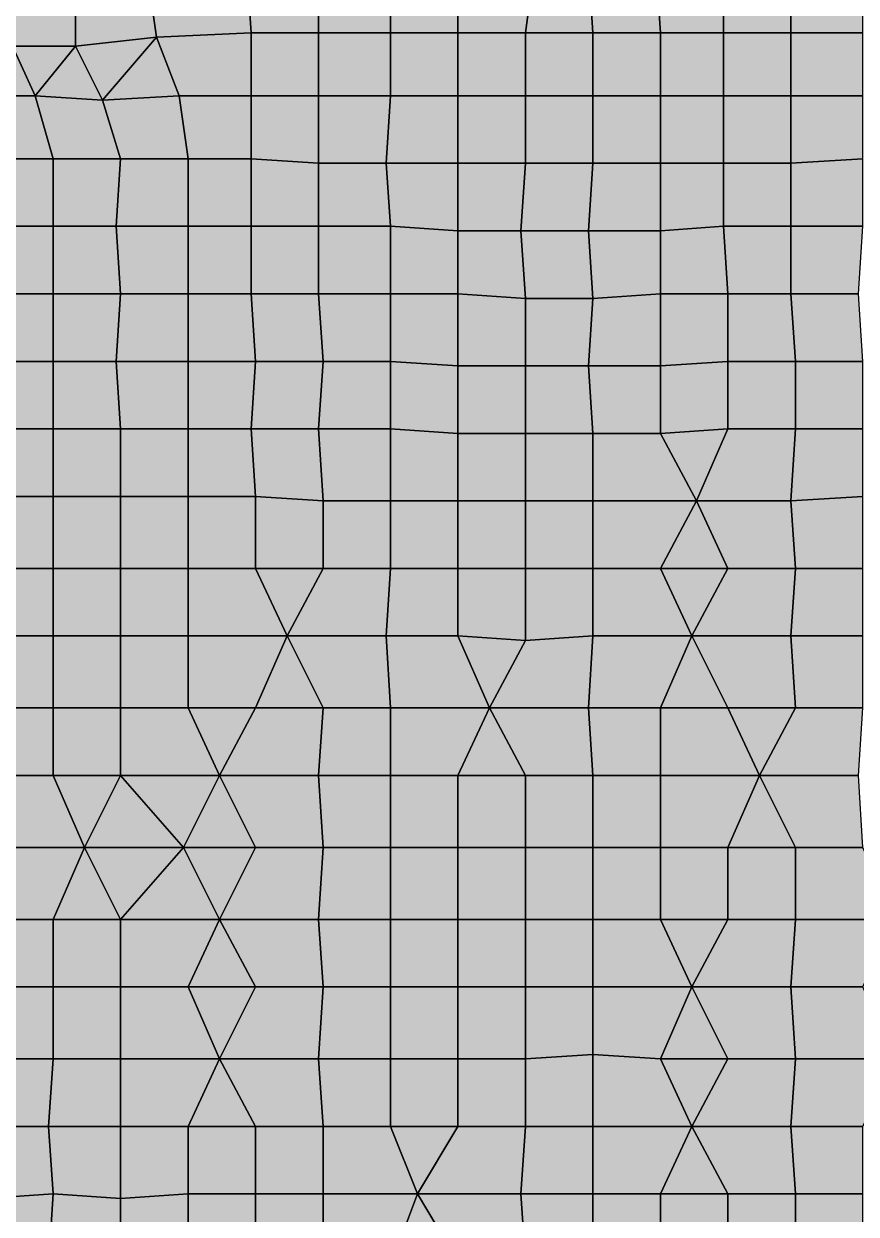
# Model space of a CAD drawing. Header units: metres. Extents: x -7480 to 79269, y -9100 to 45880.
# Drawn here: x 20230 to 23930, y 18670 to 23960 of the extents above; entities that cross this region are included whole.
import ezdxf

# ---------------------------------------------------------------- set-up
doc = ezdxf.new("R2010")
doc.units = ezdxf.units.M
for name, color, linetype in [('COLOR_1', 1, 'Continuous'), ('COLOR_181', 181, 'Continuous'), ('COLOR_3', 3, 'Continuous'), ('COLOR_5', 5, 'Continuous')]:
    doc.layers.add(name, color=color, linetype=linetype)

msp = doc.modelspace()

# ---------------------------------------------------------------- hatches: boundary and pattern name
at = {"layer": 'COLOR_1'}
for points in [[(20780, 24180), (20820, 23900), (21240, 23920), (21220, 24220)], [(21220, 24220), (21240, 23920), (21540, 23920), (21540, 24220)], [(20820, 23900), (20920, 23640), (21240, 23640), (21240, 23920)], [(21240, 23640), (21540, 23640), (21540, 23920), (21240, 23920)], [(20000, 23640), (20280, 23640), (20180, 23860)], [(20180, 23860), (20280, 23640), (20460, 23860)], [(20280, 23640), (20580, 23620), (20460, 23860)], [(20460, 23860), (20580, 23620), (20820, 23900)], [(20580, 23620), (20920, 23640), (20820, 23900)], [(20000, 23640), (20040, 23360), (20360, 23360), (20280, 23640)], [(20280, 23640), (20360, 23360), (20660, 23360), (20580, 23620)], [(20580, 23620), (20660, 23360), (20960, 23360), (20920, 23640)], [(20920, 23640), (20960, 23360), (21240, 23360), (21240, 23640)], [(21240, 23360), (21540, 23340), (21540, 23640), (21240, 23640)], [(20960, 23060), (21240, 23060), (21240, 23360), (20960, 23360)], [(21240, 23060), (21540, 23060), (21540, 23340), (21240, 23360)], [(20040, 23060), (20060, 22760), (20360, 22760), (20360, 23060)], [(20360, 22760), (20660, 22760), (20640, 23060), (20360, 23060)], [(20640, 23060), (20660, 22760), (20960, 22760), (20960, 23060)], [(20960, 22760), (21240, 22760), (21240, 23060), (20960, 23060)], [(21240, 22760), (21540, 22760), (21540, 23060), (21240, 23060)], [(21540, 22760), (21860, 22760), (21860, 23060), (21540, 23060)], [(23340, 23060), (23360, 22760), (23640, 22760), (23640, 23060)], [(23640, 22760), (23660, 22460), (23960, 22460), (23940, 22760)]]:
    msp.add_hatch(color=256, dxfattribs=at).paths.add_polyline_path(points)
at = {"layer": 'COLOR_181'}
for points in [[(21540, 23920), (21860, 23920), (21860, 24220), (21540, 24220)], [(21860, 23920), (22160, 23920), (22160, 24220), (21860, 24220)], [(22160, 23920), (22460, 23920), (22500, 24220), (22160, 24220)], [(22460, 23920), (22760, 23920), (22740, 24220), (22500, 24220)], [(22740, 24220), (22760, 23920), (23060, 23920), (23040, 24220)], [(23040, 24220), (23060, 23920), (23340, 23920), (23340, 24220)], [(23340, 23920), (23640, 23920), (23640, 24220), (23340, 24220)], [(21540, 23640), (21860, 23640), (21860, 23920), (21540, 23920)], [(21860, 23640), (22160, 23640), (22160, 23920), (21860, 23920)], [(22160, 23640), (22460, 23640), (22460, 23920), (22160, 23920)], [(22460, 23640), (22760, 23640), (22760, 23920), (22460, 23920)], [(22760, 23640), (23060, 23640), (23060, 23920), (22760, 23920)], [(23060, 23640), (23340, 23640), (23340, 23920), (23060, 23920)], [(23340, 23640), (23640, 23640), (23640, 23920), (23340, 23920)], [(21540, 23340), (21840, 23340), (21860, 23640), (21540, 23640)], [(21840, 23340), (22160, 23340), (22160, 23640), (21860, 23640)], [(22160, 23340), (22460, 23340), (22460, 23640), (22160, 23640)], [(22460, 23340), (22760, 23340), (22760, 23640), (22460, 23640)], [(22760, 23340), (23060, 23340), (23060, 23640), (22760, 23640)], [(23060, 23340), (23340, 23340), (23340, 23640), (23060, 23640)], [(23340, 23340), (23640, 23340), (23640, 23640), (23340, 23640)], [(20040, 23060), (20360, 23060), (20360, 23360), (20040, 23360)], [(20360, 23060), (20640, 23060), (20660, 23360), (20360, 23360)], [(20640, 23060), (20960, 23060), (20960, 23360), (20660, 23360)], [(21540, 23060), (21860, 23060), (21840, 23340), (21540, 23340)], [(21840, 23340), (21860, 23060), (22160, 23040), (22160, 23340)], [(22160, 23040), (22440, 23040), (22460, 23340), (22160, 23340)], [(22440, 23040), (22740, 23040), (22760, 23340), (22460, 23340)], [(22740, 23040), (23060, 23040), (23060, 23340), (22760, 23340)], [(23060, 23040), (23340, 23060), (23340, 23340), (23060, 23340)], [(23340, 23060), (23640, 23060), (23640, 23340), (23340, 23340)], [(21860, 22760), (22160, 22760), (22160, 23040), (21860, 23060)], [(22160, 22760), (22460, 22740), (22440, 23040), (22160, 23040)], [(22440, 23040), (22460, 22740), (22760, 22740), (22740, 23040)], [(22740, 23040), (22760, 22740), (23060, 22760), (23060, 23040)], [(23060, 22760), (23360, 22760), (23340, 23060), (23060, 23040)], [(20060, 22460), (20360, 22460), (20360, 22760), (20060, 22760)], [(20360, 22460), (20640, 22460), (20660, 22760), (20360, 22760)], [(20640, 22460), (20960, 22460), (20960, 22760), (20660, 22760)], [(20960, 22460), (21260, 22460), (21240, 22760), (20960, 22760)], [(21240, 22760), (21260, 22460), (21560, 22460), (21540, 22760)], [(21540, 22760), (21560, 22460), (21860, 22460), (21860, 22760)], [(21860, 22460), (22160, 22440), (22160, 22760), (21860, 22760)], [(22160, 22440), (22460, 22440), (22460, 22740), (22160, 22760)], [(22740, 22440), (23060, 22440), (23060, 22760), (22760, 22740)], [(23060, 22440), (23360, 22460), (23360, 22760), (23060, 22760)], [(23360, 22460), (23660, 22460), (23640, 22760), (23360, 22760)], [(22460, 22440), (22740, 22440), (22760, 22740), (22460, 22740)], [(20060, 22160), (20360, 22160), (20360, 22460), (20060, 22460)], [(20360, 22160), (20660, 22160), (20640, 22460), (20360, 22460)], [(20640, 22460), (20660, 22160), (20960, 22160), (20960, 22460)], [(20960, 22160), (21240, 22160), (21260, 22460), (20960, 22460)], [(21240, 22160), (21540, 22160), (21560, 22460), (21260, 22460)], [(21540, 22160), (21860, 22160), (21860, 22460), (21560, 22460)], [(21860, 22160), (22160, 22140), (22160, 22440), (21860, 22460)], [(22160, 22140), (22460, 22140), (22460, 22440), (22160, 22440)], [(22460, 22140), (22760, 22140), (22740, 22440), (22460, 22440)], [(22740, 22440), (22760, 22140), (23060, 22140), (23060, 22440)], [(23060, 22140), (23360, 22160), (23360, 22460), (23060, 22440)], [(23360, 22160), (23660, 22160), (23660, 22460), (23360, 22460)], [(23660, 22160), (23960, 22160), (23960, 22460), (23660, 22460)], [(20060, 21860), (20360, 21860), (20360, 22160), (20060, 22160)], [(20360, 21860), (20660, 21860), (20660, 22160), (20360, 22160)], [(20660, 21860), (20960, 21860), (20960, 22160), (20660, 22160)], [(20960, 21860), (21260, 21860), (21240, 22160), (20960, 22160)], [(21240, 22160), (21260, 21860), (21560, 21840), (21540, 22160)], [(21540, 22160), (21560, 21840), (21860, 21840), (21860, 22160)], [(21860, 21840), (22160, 21840), (22160, 22140), (21860, 22160)], [(22160, 21840), (22460, 21840), (22460, 22140), (22160, 22140)], [(22460, 21840), (22760, 21840), (22760, 22140), (22460, 22140)], [(22760, 21840), (23220, 21840), (23060, 22140), (22760, 22140)], [(23060, 22140), (23220, 21840), (23360, 22160)], [(23220, 21840), (23640, 21840), (23660, 22160), (23360, 22160)], [(23640, 21840), (23960, 21860), (23960, 22160), (23660, 22160)], [(20060, 21540), (20360, 21540), (20360, 21860), (20060, 21860)], [(20360, 21540), (20660, 21540), (20660, 21860), (20360, 21860)], [(20660, 21540), (20960, 21540), (20960, 21860), (20660, 21860)], [(20960, 21540), (21260, 21540), (21260, 21860), (20960, 21860)], [(21260, 21540), (21560, 21540), (21560, 21840), (21260, 21860)], [(23640, 21840), (23660, 21540), (23960, 21540), (23960, 21860)], [(21560, 21540), (21860, 21540), (21860, 21840), (21560, 21840)], [(21860, 21540), (22160, 21540), (22160, 21840), (21860, 21840)], [(22160, 21540), (22460, 21540), (22460, 21840), (22160, 21840)], [(22460, 21540), (22760, 21540), (22760, 21840), (22460, 21840)], [(22760, 21540), (23060, 21540), (23220, 21840), (22760, 21840)], [(23060, 21540), (23360, 21540), (23220, 21840)], [(23220, 21840), (23360, 21540), (23660, 21540), (23640, 21840)], [(20060, 21240), (20360, 21240), (20360, 21540), (20060, 21540)], [(20360, 21240), (20660, 21240), (20660, 21540), (20360, 21540)], [(20660, 21240), (20960, 21240), (20960, 21540), (20660, 21540)], [(20960, 21240), (21400, 21240), (21260, 21540), (20960, 21540)], [(21260, 21540), (21400, 21240), (21560, 21540)], [(21400, 21240), (21840, 21240), (21860, 21540), (21560, 21540)], [(21840, 21240), (22160, 21240), (22160, 21540), (21860, 21540)], [(22160, 21240), (22460, 21220), (22460, 21540), (22160, 21540)], [(22460, 21220), (22760, 21240), (22760, 21540), (22460, 21540)], [(22760, 21240), (23200, 21240), (23060, 21540), (22760, 21540)], [(23060, 21540), (23200, 21240), (23360, 21540)], [(23200, 21240), (23640, 21240), (23660, 21540), (23360, 21540)], [(23640, 21240), (23960, 21240), (23960, 21540), (23660, 21540)], [(20060, 20920), (20360, 20920), (20360, 21240), (20060, 21240)], [(20360, 20920), (20660, 20920), (20660, 21240), (20360, 21240)], [(20660, 20920), (20960, 20920), (20960, 21240), (20660, 21240)], [(20960, 20920), (21260, 20920), (21400, 21240), (20960, 21240)], [(21260, 20920), (21560, 20920), (21400, 21240)], [(21400, 21240), (21560, 20920), (21860, 20920), (21840, 21240)], [(21840, 21240), (21860, 20920), (22300, 20920), (22160, 21240)], [(22160, 21240), (22300, 20920), (22460, 21220)], [(22300, 20920), (22740, 20920), (22760, 21240), (22460, 21220)], [(22740, 20920), (23060, 20920), (23200, 21240), (22760, 21240)], [(23060, 20920), (23360, 20920), (23200, 21240)], [(23200, 21240), (23360, 20920), (23660, 20920), (23640, 21240)], [(23640, 21240), (23660, 20920), (23960, 20920), (23960, 21240)], [(20060, 20620), (20360, 20620), (20360, 20920), (20060, 20920)], [(20360, 20620), (20660, 20620), (20660, 20920), (20360, 20920)], [(20660, 20620), (21100, 20620), (20960, 20920), (20660, 20920)], [(20960, 20920), (21100, 20620), (21260, 20920)], [(21100, 20620), (21540, 20620), (21560, 20920), (21260, 20920)], [(21540, 20620), (21860, 20620), (21860, 20920), (21560, 20920)], [(21860, 20620), (22160, 20620), (22300, 20920), (21860, 20920)], [(22160, 20620), (22460, 20620), (22300, 20920)], [(22300, 20920), (22460, 20620), (22760, 20620), (22740, 20920)], [(22740, 20920), (22760, 20620), (23060, 20620), (23060, 20920)], [(23060, 20620), (23500, 20620), (23360, 20920), (23060, 20920)], [(23360, 20920), (23500, 20620), (23660, 20920)], [(23500, 20620), (23940, 20620), (23960, 20920), (23660, 20920)], [(20060, 20300), (20500, 20300), (20360, 20620), (20060, 20620)], [(20360, 20620), (20500, 20300), (20660, 20620)], [(20500, 20300), (20940, 20300), (20660, 20620)], [(20660, 20620), (20940, 20300), (21100, 20620)], [(20940, 20300), (21260, 20300), (21100, 20620)], [(21100, 20620), (21260, 20300), (21560, 20300), (21540, 20620)], [(21540, 20620), (21560, 20300), (21860, 20300), (21860, 20620)], [(21860, 20300), (22160, 20300), (22160, 20620), (21860, 20620)], [(22160, 20300), (22460, 20300), (22460, 20620), (22160, 20620)], [(22460, 20300), (22760, 20300), (22760, 20620), (22460, 20620)], [(22760, 20300), (23060, 20300), (23060, 20620), (22760, 20620)], [(23060, 20300), (23360, 20300), (23500, 20620), (23060, 20620)], [(23360, 20300), (23660, 20300), (23500, 20620)], [(23500, 20620), (23660, 20300), (23960, 20300), (23940, 20620)], [(20060, 19980), (20360, 19980), (20500, 20300), (20060, 20300)], [(20360, 19980), (20660, 19980), (20500, 20300)], [(20500, 20300), (20660, 19980), (20940, 20300)], [(20660, 19980), (21100, 19980), (20940, 20300)], [(20940, 20300), (21100, 19980), (21260, 20300)], [(21100, 19980), (21540, 19980), (21560, 20300), (21260, 20300)], [(21540, 19980), (21860, 19980), (21860, 20300), (21560, 20300)], [(21860, 19980), (22160, 19980), (22160, 20300), (21860, 20300)], [(22160, 19980), (22460, 19980), (22460, 20300), (22160, 20300)], [(22460, 19980), (22760, 19980), (22760, 20300), (22460, 20300)], [(22760, 19980), (23060, 19980), (23060, 20300), (22760, 20300)], [(23060, 19980), (23360, 19980), (23360, 20300), (23060, 20300)], [(23360, 19980), (23660, 19980), (23660, 20300), (23360, 20300)], [(23660, 19980), (24100, 19980), (23960, 20300), (23660, 20300)], [(20060, 19680), (20360, 19680), (20360, 19980), (20060, 19980)], [(20360, 19680), (20660, 19680), (20660, 19980), (20360, 19980)], [(20660, 19680), (20960, 19680), (21100, 19980), (20660, 19980)], [(20960, 19680), (21260, 19680), (21100, 19980)], [(21100, 19980), (21260, 19680), (21560, 19680), (21540, 19980)], [(21540, 19980), (21560, 19680), (21860, 19680), (21860, 19980)], [(21860, 19680), (22160, 19680), (22160, 19980), (21860, 19980)], [(22160, 19680), (22460, 19680), (22460, 19980), (22160, 19980)], [(22460, 19680), (22760, 19680), (22760, 19980), (22460, 19980)], [(22760, 19680), (23200, 19680), (23060, 19980), (22760, 19980)], [(23060, 19980), (23200, 19680), (23360, 19980)], [(23200, 19680), (23640, 19680), (23660, 19980), (23360, 19980)], [(23640, 19680), (23960, 19680), (24100, 19980), (23660, 19980)], [(20060, 19360), (20360, 19360), (20360, 19680), (20060, 19680)], [(20360, 19360), (20660, 19360), (20660, 19680), (20360, 19680)], [(20660, 19360), (21100, 19360), (20960, 19680), (20660, 19680)], [(20960, 19680), (21100, 19360), (21260, 19680)], [(21100, 19360), (21540, 19360), (21560, 19680), (21260, 19680)], [(21540, 19360), (21860, 19360), (21860, 19680), (21560, 19680)], [(21860, 19360), (22160, 19360), (22160, 19680), (21860, 19680)], [(22160, 19360), (22460, 19360), (22460, 19680), (22160, 19680)], [(22460, 19360), (22760, 19380), (22760, 19680), (22460, 19680)], [(22760, 19380), (23060, 19360), (23200, 19680), (22760, 19680)], [(23060, 19360), (23360, 19360), (23200, 19680)], [(23200, 19680), (23360, 19360), (23660, 19360), (23640, 19680)], [(23640, 19680), (23660, 19360), (24100, 19360), (23960, 19680)], [(22460, 19060), (22760, 19060), (22760, 19380), (22460, 19360)], [(22760, 19060), (23200, 19060), (23060, 19360), (22760, 19380)], [(19900, 19060), (20340, 19060), (20360, 19360), (20060, 19360)], [(20340, 19060), (20660, 19060), (20660, 19360), (20360, 19360)], [(20660, 19060), (20960, 19060), (21100, 19360), (20660, 19360)], [(20960, 19060), (21260, 19060), (21100, 19360)], [(21100, 19360), (21260, 19060), (21560, 19060), (21540, 19360)], [(21540, 19360), (21560, 19060), (21860, 19060), (21860, 19360)], [(21860, 19060), (22160, 19060), (22160, 19360), (21860, 19360)], [(22160, 19060), (22460, 19060), (22460, 19360), (22160, 19360)], [(23060, 19360), (23200, 19060), (23360, 19360)], [(23200, 19060), (23640, 19060), (23660, 19360), (23360, 19360)], [(23640, 19060), (23960, 19060), (24100, 19360), (23660, 19360)], [(19900, 19060), (20060, 18740), (20360, 18760), (20340, 19060)], [(20340, 19060), (20360, 18760), (20660, 18740), (20660, 19060)], [(20660, 18740), (20960, 18760), (20960, 19060), (20660, 19060)], [(20960, 18760), (21260, 18760), (21260, 19060), (20960, 19060)], [(21260, 18760), (21560, 18760), (21560, 19060), (21260, 19060)], [(21560, 18760), (21980, 18760), (21860, 19060), (21560, 19060)], [(21860, 19060), (21980, 18760), (22160, 19060)], [(21980, 18760), (22440, 18760), (22460, 19060), (22160, 19060)], [(22440, 18760), (22760, 18760), (22760, 19060), (22460, 19060)], [(22760, 18760), (23060, 18760), (23200, 19060), (22760, 19060)], [(23060, 18760), (23360, 18760), (23200, 19060)], [(23200, 19060), (23360, 18760), (23660, 18760), (23640, 19060)], [(23640, 19060), (23660, 18760), (23960, 18760), (23960, 19060)], [(20040, 18440), (20340, 18440), (20360, 18760), (20060, 18740)], [(20340, 18440), (20660, 18440), (20660, 18740), (20360, 18760)], [(20660, 18440), (20960, 18440), (20960, 18760), (20660, 18740)], [(20960, 18440), (21260, 18440), (21260, 18760), (20960, 18760)], [(21260, 18440), (21560, 18440), (21560, 18760), (21260, 18760)], [(21560, 18440), (21860, 18440), (21980, 18760), (21560, 18760)], [(21860, 18440), (22160, 18460), (21980, 18760)], [(21980, 18760), (22160, 18460), (22460, 18460), (22440, 18760)], [(22440, 18760), (22460, 18460), (22760, 18460), (22760, 18760)], [(22760, 18460), (23060, 18460), (23060, 18760), (22760, 18760)], [(23060, 18460), (23360, 18440), (23360, 18760), (23060, 18760)], [(23360, 18440), (23660, 18440), (23660, 18760), (23360, 18760)], [(23660, 18440), (23960, 18440), (23960, 18760), (23660, 18760)]]:
    msp.add_hatch(color=256, dxfattribs=at).paths.add_polyline_path(points)
at = {"layer": 'COLOR_3'}
for points in [[(20460, 23860), (20820, 23900), (20780, 24180), (20460, 24160)], [(23640, 23920), (23960, 23920), (23960, 24220), (23640, 24220)], [(23640, 23640), (23960, 23640), (23960, 23920), (23640, 23920)], [(23640, 23340), (23960, 23360), (23960, 23640), (23640, 23640)], [(23640, 23060), (23960, 23060), (23960, 23360), (23640, 23340)], [(23640, 22760), (23940, 22760), (23960, 23060), (23640, 23060)]]:
    msp.add_hatch(color=256, dxfattribs=at).paths.add_polyline_path(points)
at = {"layer": 'COLOR_5'}
msp.add_hatch(color=256, dxfattribs=at).paths.add_polyline_path([(20180, 23860), (20460, 23860), (20460, 24160), (20180, 24160)])

# ---------------------------------------------------------------- linework, layer by layer
at = {"layer": 'COLOR_1'}
for points in [[(20780, 24180), (20820, 23900), (21240, 23920), (21220, 24220)], [(21220, 24220), (21240, 23920), (21540, 23920), (21540, 24220)], [(20820, 23900), (20920, 23640), (21240, 23640), (21240, 23920)], [(21240, 23640), (21540, 23640), (21540, 23920), (21240, 23920)], [(20000, 23640), (20280, 23640), (20180, 23860)], [(20180, 23860), (20280, 23640), (20460, 23860)], [(20280, 23640), (20580, 23620), (20460, 23860)], [(20460, 23860), (20580, 23620), (20820, 23900)], [(20580, 23620), (20920, 23640), (20820, 23900)], [(20000, 23640), (20040, 23360), (20360, 23360), (20280, 23640)], [(20280, 23640), (20360, 23360), (20660, 23360), (20580, 23620)], [(20580, 23620), (20660, 23360), (20960, 23360), (20920, 23640)], [(20920, 23640), (20960, 23360), (21240, 23360), (21240, 23640)], [(21240, 23360), (21540, 23340), (21540, 23640), (21240, 23640)], [(20960, 23060), (21240, 23060), (21240, 23360), (20960, 23360)], [(21240, 23060), (21540, 23060), (21540, 23340), (21240, 23360)], [(20040, 23060), (20060, 22760), (20360, 22760), (20360, 23060)], [(20360, 22760), (20660, 22760), (20640, 23060), (20360, 23060)], [(20640, 23060), (20660, 22760), (20960, 22760), (20960, 23060)], [(20960, 22760), (21240, 22760), (21240, 23060), (20960, 23060)], [(21240, 22760), (21540, 22760), (21540, 23060), (21240, 23060)], [(21540, 22760), (21860, 22760), (21860, 23060), (21540, 23060)], [(23340, 23060), (23360, 22760), (23640, 22760), (23640, 23060)], [(23640, 22760), (23660, 22460), (23960, 22460), (23940, 22760)]]:
    msp.add_lwpolyline(points, close=True, dxfattribs=at)
at = {"layer": 'COLOR_181'}
for points in [[(21540, 23920), (21860, 23920), (21860, 24220), (21540, 24220)], [(21860, 23920), (22160, 23920), (22160, 24220), (21860, 24220)], [(22160, 23920), (22460, 23920), (22500, 24220), (22160, 24220)], [(22460, 23920), (22760, 23920), (22740, 24220), (22500, 24220)], [(22740, 24220), (22760, 23920), (23060, 23920), (23040, 24220)], [(23040, 24220), (23060, 23920), (23340, 23920), (23340, 24220)], [(23340, 23920), (23640, 23920), (23640, 24220), (23340, 24220)], [(21540, 23640), (21860, 23640), (21860, 23920), (21540, 23920)], [(21860, 23640), (22160, 23640), (22160, 23920), (21860, 23920)], [(22160, 23640), (22460, 23640), (22460, 23920), (22160, 23920)], [(22460, 23640), (22760, 23640), (22760, 23920), (22460, 23920)], [(22760, 23640), (23060, 23640), (23060, 23920), (22760, 23920)], [(23060, 23640), (23340, 23640), (23340, 23920), (23060, 23920)], [(23340, 23640), (23640, 23640), (23640, 23920), (23340, 23920)], [(21540, 23340), (21840, 23340), (21860, 23640), (21540, 23640)], [(21840, 23340), (22160, 23340), (22160, 23640), (21860, 23640)], [(22160, 23340), (22460, 23340), (22460, 23640), (22160, 23640)], [(22460, 23340), (22760, 23340), (22760, 23640), (22460, 23640)], [(22760, 23340), (23060, 23340), (23060, 23640), (22760, 23640)], [(23060, 23340), (23340, 23340), (23340, 23640), (23060, 23640)], [(23340, 23340), (23640, 23340), (23640, 23640), (23340, 23640)], [(20040, 23060), (20360, 23060), (20360, 23360), (20040, 23360)], [(20360, 23060), (20640, 23060), (20660, 23360), (20360, 23360)], [(20640, 23060), (20960, 23060), (20960, 23360), (20660, 23360)], [(21540, 23060), (21860, 23060), (21840, 23340), (21540, 23340)], [(21840, 23340), (21860, 23060), (22160, 23040), (22160, 23340)], [(22160, 23040), (22440, 23040), (22460, 23340), (22160, 23340)], [(22440, 23040), (22740, 23040), (22760, 23340), (22460, 23340)], [(22740, 23040), (23060, 23040), (23060, 23340), (22760, 23340)], [(23060, 23040), (23340, 23060), (23340, 23340), (23060, 23340)], [(23340, 23060), (23640, 23060), (23640, 23340), (23340, 23340)], [(21860, 22760), (22160, 22760), (22160, 23040), (21860, 23060)], [(22160, 22760), (22460, 22740), (22440, 23040), (22160, 23040)], [(22440, 23040), (22460, 22740), (22760, 22740), (22740, 23040)], [(22740, 23040), (22760, 22740), (23060, 22760), (23060, 23040)], [(23060, 22760), (23360, 22760), (23340, 23060), (23060, 23040)], [(20060, 22460), (20360, 22460), (20360, 22760), (20060, 22760)], [(20360, 22460), (20640, 22460), (20660, 22760), (20360, 22760)], [(20640, 22460), (20960, 22460), (20960, 22760), (20660, 22760)], [(20960, 22460), (21260, 22460), (21240, 22760), (20960, 22760)], [(21240, 22760), (21260, 22460), (21560, 22460), (21540, 22760)], [(21540, 22760), (21560, 22460), (21860, 22460), (21860, 22760)], [(21860, 22460), (22160, 22440), (22160, 22760), (21860, 22760)], [(22160, 22440), (22460, 22440), (22460, 22740), (22160, 22760)], [(22740, 22440), (23060, 22440), (23060, 22760), (22760, 22740)], [(23060, 22440), (23360, 22460), (23360, 22760), (23060, 22760)], [(23360, 22460), (23660, 22460), (23640, 22760), (23360, 22760)], [(22460, 22440), (22740, 22440), (22760, 22740), (22460, 22740)], [(20060, 22160), (20360, 22160), (20360, 22460), (20060, 22460)], [(20360, 22160), (20660, 22160), (20640, 22460), (20360, 22460)], [(20640, 22460), (20660, 22160), (20960, 22160), (20960, 22460)], [(20960, 22160), (21240, 22160), (21260, 22460), (20960, 22460)], [(21240, 22160), (21540, 22160), (21560, 22460), (21260, 22460)], [(21540, 22160), (21860, 22160), (21860, 22460), (21560, 22460)], [(21860, 22160), (22160, 22140), (22160, 22440), (21860, 22460)], [(22160, 22140), (22460, 22140), (22460, 22440), (22160, 22440)], [(22460, 22140), (22760, 22140), (22740, 22440), (22460, 22440)], [(22740, 22440), (22760, 22140), (23060, 22140), (23060, 22440)], [(23060, 22140), (23360, 22160), (23360, 22460), (23060, 22440)], [(23360, 22160), (23660, 22160), (23660, 22460), (23360, 22460)], [(23660, 22160), (23960, 22160), (23960, 22460), (23660, 22460)], [(20060, 21860), (20360, 21860), (20360, 22160), (20060, 22160)], [(20360, 21860), (20660, 21860), (20660, 22160), (20360, 22160)], [(20660, 21860), (20960, 21860), (20960, 22160), (20660, 22160)], [(20960, 21860), (21260, 21860), (21240, 22160), (20960, 22160)], [(21240, 22160), (21260, 21860), (21560, 21840), (21540, 22160)], [(21540, 22160), (21560, 21840), (21860, 21840), (21860, 22160)], [(21860, 21840), (22160, 21840), (22160, 22140), (21860, 22160)], [(22160, 21840), (22460, 21840), (22460, 22140), (22160, 22140)], [(22460, 21840), (22760, 21840), (22760, 22140), (22460, 22140)], [(22760, 21840), (23220, 21840), (23060, 22140), (22760, 22140)], [(23060, 22140), (23220, 21840), (23360, 22160)], [(23220, 21840), (23640, 21840), (23660, 22160), (23360, 22160)], [(23640, 21840), (23960, 21860), (23960, 22160), (23660, 22160)], [(20060, 21540), (20360, 21540), (20360, 21860), (20060, 21860)], [(20360, 21540), (20660, 21540), (20660, 21860), (20360, 21860)], [(20660, 21540), (20960, 21540), (20960, 21860), (20660, 21860)], [(20960, 21540), (21260, 21540), (21260, 21860), (20960, 21860)], [(21260, 21540), (21560, 21540), (21560, 21840), (21260, 21860)], [(23640, 21840), (23660, 21540), (23960, 21540), (23960, 21860)], [(21560, 21540), (21860, 21540), (21860, 21840), (21560, 21840)], [(21860, 21540), (22160, 21540), (22160, 21840), (21860, 21840)], [(22160, 21540), (22460, 21540), (22460, 21840), (22160, 21840)], [(22460, 21540), (22760, 21540), (22760, 21840), (22460, 21840)], [(22760, 21540), (23060, 21540), (23220, 21840), (22760, 21840)], [(23060, 21540), (23360, 21540), (23220, 21840)], [(23220, 21840), (23360, 21540), (23660, 21540), (23640, 21840)], [(20060, 21240), (20360, 21240), (20360, 21540), (20060, 21540)], [(20360, 21240), (20660, 21240), (20660, 21540), (20360, 21540)], [(20660, 21240), (20960, 21240), (20960, 21540), (20660, 21540)], [(20960, 21240), (21400, 21240), (21260, 21540), (20960, 21540)], [(21260, 21540), (21400, 21240), (21560, 21540)], [(21400, 21240), (21840, 21240), (21860, 21540), (21560, 21540)], [(21840, 21240), (22160, 21240), (22160, 21540), (21860, 21540)], [(22160, 21240), (22460, 21220), (22460, 21540), (22160, 21540)], [(22460, 21220), (22760, 21240), (22760, 21540), (22460, 21540)], [(22760, 21240), (23200, 21240), (23060, 21540), (22760, 21540)], [(23060, 21540), (23200, 21240), (23360, 21540)], [(23200, 21240), (23640, 21240), (23660, 21540), (23360, 21540)], [(23640, 21240), (23960, 21240), (23960, 21540), (23660, 21540)], [(20060, 20920), (20360, 20920), (20360, 21240), (20060, 21240)], [(20360, 20920), (20660, 20920), (20660, 21240), (20360, 21240)], [(20660, 20920), (20960, 20920), (20960, 21240), (20660, 21240)], [(20960, 20920), (21260, 20920), (21400, 21240), (20960, 21240)], [(21260, 20920), (21560, 20920), (21400, 21240)], [(21400, 21240), (21560, 20920), (21860, 20920), (21840, 21240)], [(21840, 21240), (21860, 20920), (22300, 20920), (22160, 21240)], [(22160, 21240), (22300, 20920), (22460, 21220)], [(22300, 20920), (22740, 20920), (22760, 21240), (22460, 21220)], [(22740, 20920), (23060, 20920), (23200, 21240), (22760, 21240)], [(23060, 20920), (23360, 20920), (23200, 21240)], [(23200, 21240), (23360, 20920), (23660, 20920), (23640, 21240)], [(23640, 21240), (23660, 20920), (23960, 20920), (23960, 21240)], [(20060, 20620), (20360, 20620), (20360, 20920), (20060, 20920)], [(20360, 20620), (20660, 20620), (20660, 20920), (20360, 20920)], [(20660, 20620), (21100, 20620), (20960, 20920), (20660, 20920)], [(20960, 20920), (21100, 20620), (21260, 20920)], [(21100, 20620), (21540, 20620), (21560, 20920), (21260, 20920)], [(21540, 20620), (21860, 20620), (21860, 20920), (21560, 20920)], [(21860, 20620), (22160, 20620), (22300, 20920), (21860, 20920)], [(22160, 20620), (22460, 20620), (22300, 20920)], [(22300, 20920), (22460, 20620), (22760, 20620), (22740, 20920)], [(22740, 20920), (22760, 20620), (23060, 20620), (23060, 20920)], [(23060, 20620), (23500, 20620), (23360, 20920), (23060, 20920)], [(23360, 20920), (23500, 20620), (23660, 20920)], [(23500, 20620), (23940, 20620), (23960, 20920), (23660, 20920)], [(20060, 20300), (20500, 20300), (20360, 20620), (20060, 20620)], [(20360, 20620), (20500, 20300), (20660, 20620)], [(20500, 20300), (20940, 20300), (20660, 20620)], [(20660, 20620), (20940, 20300), (21100, 20620)], [(20940, 20300), (21260, 20300), (21100, 20620)], [(21100, 20620), (21260, 20300), (21560, 20300), (21540, 20620)], [(21540, 20620), (21560, 20300), (21860, 20300), (21860, 20620)], [(21860, 20300), (22160, 20300), (22160, 20620), (21860, 20620)], [(22160, 20300), (22460, 20300), (22460, 20620), (22160, 20620)], [(22460, 20300), (22760, 20300), (22760, 20620), (22460, 20620)], [(22760, 20300), (23060, 20300), (23060, 20620), (22760, 20620)], [(23060, 20300), (23360, 20300), (23500, 20620), (23060, 20620)], [(23360, 20300), (23660, 20300), (23500, 20620)], [(23500, 20620), (23660, 20300), (23960, 20300), (23940, 20620)], [(20060, 19980), (20360, 19980), (20500, 20300), (20060, 20300)], [(20360, 19980), (20660, 19980), (20500, 20300)], [(20500, 20300), (20660, 19980), (20940, 20300)], [(20660, 19980), (21100, 19980), (20940, 20300)], [(20940, 20300), (21100, 19980), (21260, 20300)], [(21100, 19980), (21540, 19980), (21560, 20300), (21260, 20300)], [(21540, 19980), (21860, 19980), (21860, 20300), (21560, 20300)], [(21860, 19980), (22160, 19980), (22160, 20300), (21860, 20300)], [(22160, 19980), (22460, 19980), (22460, 20300), (22160, 20300)], [(22460, 19980), (22760, 19980), (22760, 20300), (22460, 20300)], [(22760, 19980), (23060, 19980), (23060, 20300), (22760, 20300)], [(23060, 19980), (23360, 19980), (23360, 20300), (23060, 20300)], [(23360, 19980), (23660, 19980), (23660, 20300), (23360, 20300)], [(23660, 19980), (24100, 19980), (23960, 20300), (23660, 20300)], [(20060, 19680), (20360, 19680), (20360, 19980), (20060, 19980)], [(20360, 19680), (20660, 19680), (20660, 19980), (20360, 19980)], [(20660, 19680), (20960, 19680), (21100, 19980), (20660, 19980)], [(20960, 19680), (21260, 19680), (21100, 19980)], [(21100, 19980), (21260, 19680), (21560, 19680), (21540, 19980)], [(21540, 19980), (21560, 19680), (21860, 19680), (21860, 19980)], [(21860, 19680), (22160, 19680), (22160, 19980), (21860, 19980)], [(22160, 19680), (22460, 19680), (22460, 19980), (22160, 19980)], [(22460, 19680), (22760, 19680), (22760, 19980), (22460, 19980)], [(22760, 19680), (23200, 19680), (23060, 19980), (22760, 19980)], [(23060, 19980), (23200, 19680), (23360, 19980)], [(23200, 19680), (23640, 19680), (23660, 19980), (23360, 19980)], [(23640, 19680), (23960, 19680), (24100, 19980), (23660, 19980)], [(20060, 19360), (20360, 19360), (20360, 19680), (20060, 19680)], [(20360, 19360), (20660, 19360), (20660, 19680), (20360, 19680)], [(20660, 19360), (21100, 19360), (20960, 19680), (20660, 19680)], [(20960, 19680), (21100, 19360), (21260, 19680)], [(21100, 19360), (21540, 19360), (21560, 19680), (21260, 19680)], [(21540, 19360), (21860, 19360), (21860, 19680), (21560, 19680)], [(21860, 19360), (22160, 19360), (22160, 19680), (21860, 19680)], [(22160, 19360), (22460, 19360), (22460, 19680), (22160, 19680)], [(22460, 19360), (22760, 19380), (22760, 19680), (22460, 19680)], [(22760, 19380), (23060, 19360), (23200, 19680), (22760, 19680)], [(23060, 19360), (23360, 19360), (23200, 19680)], [(23200, 19680), (23360, 19360), (23660, 19360), (23640, 19680)], [(23640, 19680), (23660, 19360), (24100, 19360), (23960, 19680)], [(22460, 19060), (22760, 19060), (22760, 19380), (22460, 19360)], [(22760, 19060), (23200, 19060), (23060, 19360), (22760, 19380)], [(19900, 19060), (20340, 19060), (20360, 19360), (20060, 19360)], [(20340, 19060), (20660, 19060), (20660, 19360), (20360, 19360)], [(20660, 19060), (20960, 19060), (21100, 19360), (20660, 19360)], [(20960, 19060), (21260, 19060), (21100, 19360)], [(21100, 19360), (21260, 19060), (21560, 19060), (21540, 19360)], [(21540, 19360), (21560, 19060), (21860, 19060), (21860, 19360)], [(21860, 19060), (22160, 19060), (22160, 19360), (21860, 19360)], [(22160, 19060), (22460, 19060), (22460, 19360), (22160, 19360)], [(23060, 19360), (23200, 19060), (23360, 19360)], [(23200, 19060), (23640, 19060), (23660, 19360), (23360, 19360)], [(23640, 19060), (23960, 19060), (24100, 19360), (23660, 19360)], [(19900, 19060), (20060, 18740), (20360, 18760), (20340, 19060)], [(20340, 19060), (20360, 18760), (20660, 18740), (20660, 19060)], [(20660, 18740), (20960, 18760), (20960, 19060), (20660, 19060)], [(20960, 18760), (21260, 18760), (21260, 19060), (20960, 19060)], [(21260, 18760), (21560, 18760), (21560, 19060), (21260, 19060)], [(21560, 18760), (21980, 18760), (21860, 19060), (21560, 19060)], [(21860, 19060), (21980, 18760), (22160, 19060)], [(21980, 18760), (22440, 18760), (22460, 19060), (22160, 19060)], [(22440, 18760), (22760, 18760), (22760, 19060), (22460, 19060)], [(22760, 18760), (23060, 18760), (23200, 19060), (22760, 19060)], [(23060, 18760), (23360, 18760), (23200, 19060)], [(23200, 19060), (23360, 18760), (23660, 18760), (23640, 19060)], [(23640, 19060), (23660, 18760), (23960, 18760), (23960, 19060)], [(20040, 18440), (20340, 18440), (20360, 18760), (20060, 18740)], [(20340, 18440), (20660, 18440), (20660, 18740), (20360, 18760)], [(20660, 18440), (20960, 18440), (20960, 18760), (20660, 18740)], [(20960, 18440), (21260, 18440), (21260, 18760), (20960, 18760)], [(21260, 18440), (21560, 18440), (21560, 18760), (21260, 18760)], [(21560, 18440), (21860, 18440), (21980, 18760), (21560, 18760)], [(21860, 18440), (22160, 18460), (21980, 18760)], [(21980, 18760), (22160, 18460), (22460, 18460), (22440, 18760)], [(22440, 18760), (22460, 18460), (22760, 18460), (22760, 18760)], [(22760, 18460), (23060, 18460), (23060, 18760), (22760, 18760)], [(23060, 18460), (23360, 18440), (23360, 18760), (23060, 18760)], [(23360, 18440), (23660, 18440), (23660, 18760), (23360, 18760)], [(23660, 18440), (23960, 18440), (23960, 18760), (23660, 18760)]]:
    msp.add_lwpolyline(points, close=True, dxfattribs=at)
at = {"layer": 'COLOR_3'}
for points in [[(20460, 23860), (20820, 23900), (20780, 24180), (20460, 24160)], [(23640, 23920), (23960, 23920), (23960, 24220), (23640, 24220)], [(23640, 23640), (23960, 23640), (23960, 23920), (23640, 23920)], [(23640, 23340), (23960, 23360), (23960, 23640), (23640, 23640)], [(23640, 23060), (23960, 23060), (23960, 23360), (23640, 23340)], [(23640, 22760), (23940, 22760), (23960, 23060), (23640, 23060)]]:
    msp.add_lwpolyline(points, close=True, dxfattribs=at)
at = {"layer": 'COLOR_5'}
msp.add_lwpolyline([(20180, 23860), (20460, 23860), (20460, 24160), (20180, 24160)], close=True, dxfattribs=at)

doc.saveas('drawing.dxf')
